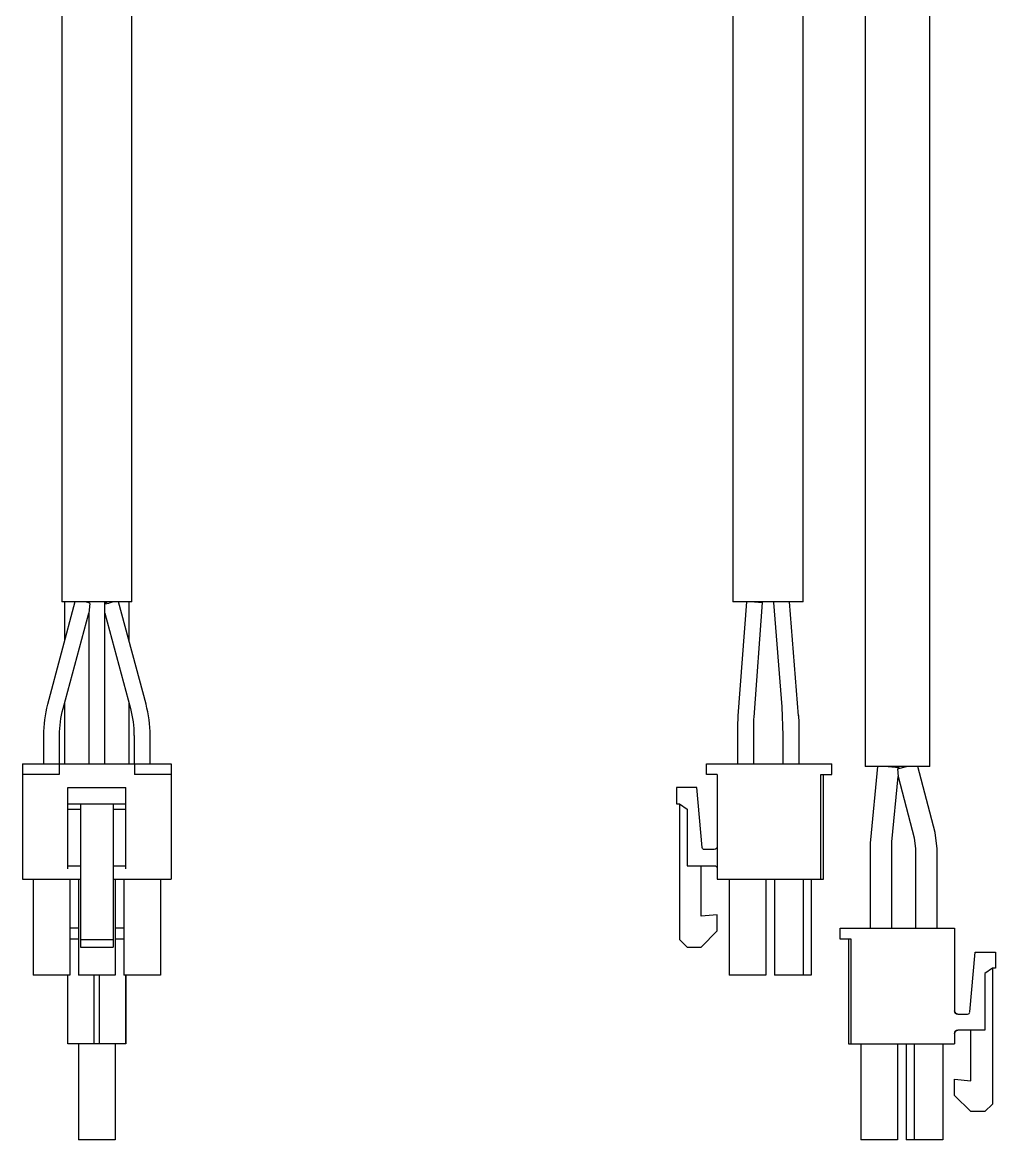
# Model space of a CAD drawing. Extents: x 0 to 883, y -8 to 482.
# Drawn here: x 475.8 to 566, y 99.4 to 203 of the extents above; entities that cross this region are included whole.
import ezdxf

# ---------------------------------------------------------------- set-up
doc = ezdxf.new("R2010")
doc.units = 0
doc.header["$LTSCALE"] = 0.5
doc.layers.add('MSM_CONTINUOUS', color=7, linetype='CONTINUOUS')

msp = doc.modelspace()

# ---------------------------------------------------------------- linework, layer by layer
at = {"layer": 'MSM_CONTINUOUS'}
for p, q in [((479.45, 249.28), (479.45, 149.28)), ((485.95, 149.28), (485.95, 249.28)), ((541.67, 236.28), (541.67, 149.28)), ((548.17, 149.28), (548.17, 236.28)), ((553.92, 229.03), (553.92, 134.03)), ((559.92, 134.03), (559.92, 229.03)), ((480.67, 149.28), (478.12, 139.79)), ((485.95, 149.28), (479.45, 149.28)), ((479.7, 149.28), (479.7, 145.65)), ((481.95, 149.28), (481.95, 149.19)), ((483.45, 134.28), (483.45, 149.28)), ((487.27, 139.8), (484.72, 149.28)), ((485.7, 145.65), (485.7, 149.28)), ((548.17, 149.28), (541.67, 149.28)), ((542.92, 149.28), (542.13, 138.71)), ((543.62, 138.6), (544.42, 149.23)), ((543.67, 149.28), (544.42, 149.23)), ((545.42, 149.22), (546.19, 139.55)), ((547.76, 138.74), (546.92, 149.28)), ((479.57, 139.41), (481.95, 148.25)), ((482.06, 149.15), (481.95, 148.25)), ((481.95, 148.25), (481.95, 134.28)), ((483.45, 148.25), (485.82, 139.41)), ((479.7, 139.86), (479.7, 134.28)), ((485.7, 134.28), (485.7, 139.86)), ((546.19, 139.55), (546.3, 136.91)), ((542.1, 137.91), (542.1, 134.28)), ((543.6, 134.28), (543.6, 137.91)), ((547.8, 134.28), (547.8, 137.89)), ((477.75, 136.92), (477.75, 134.28)), ((479.25, 134.28), (479.25, 136.92)), ((486.15, 136.91), (486.15, 134.28)), ((487.65, 134.28), (487.65, 136.91)), ((546.3, 136.91), (546.3, 134.28)), ((475.8, 134.28), (489.6, 134.28)), ((475.8, 134.28), (475.8, 123.58)), ((479.2, 134.28), (479.2, 133.28)), ((486.2, 134.28), (486.2, 133.28)), ((489.6, 134.28), (489.6, 123.58)), ((539.22, 134.28), (550.82, 134.28)), ((539.22, 133.28), (539.22, 134.28)), ((550.82, 133.28), (550.82, 134.28)), ((559.92, 134.03), (553.92, 134.03)), ((555.07, 134.03), (554.41, 127.23)), ((556.07, 134.03), (557.07, 133.94)), ((556.93, 133.81), (557.77, 134.03)), ((556.93, 133.81), (556.98, 133.09)), ((557.06, 133.85), (557.07, 133.94)), ((560.4, 127.91), (558.8, 134.03)), ((479.2, 133.28), (475.8, 133.28)), ((489.6, 133.28), (486.2, 133.28)), ((540.22, 133.28), (539.22, 133.28)), ((540.22, 133.28), (540.22, 123.58)), ((549.82, 133.28), (550.82, 133.28)), ((549.82, 123.58), (549.82, 133.28)), ((550.07, 123.58), (550.07, 133.28)), ((556.4, 127.03), (556.98, 133.09)), ((556.98, 133.09), (558.47, 127.4)), ((480, 132.08), (485.4, 132.08)), ((480, 124.53), (480, 132.08)), ((485.4, 124.53), (485.4, 132.08)), ((538.33, 132.08), (536.42, 132.08)), ((536.42, 132.08), (536.42, 130.58)), ((538.82, 126.52), (538.33, 132.08)), ((480, 130.58), (485.4, 130.58)), ((481.2, 130.58), (481.2, 117.28)), ((484.2, 130.58), (484.2, 117.28)), ((536.42, 130.58), (536.72, 130.58)), ((536.72, 130.58), (537.42, 130.08)), ((536.72, 130.58), (536.72, 117.98)), ((480, 130.08), (481.2, 130.08)), ((484.2, 130.08), (485.4, 130.08)), ((537.42, 130.08), (537.42, 124.83)), ((560.6, 126.39), (560.4, 127.91)), ((554.41, 127.23), (554.4, 126.94)), ((554.4, 126.94), (554.4, 119.03)), ((556.4, 126.94), (556.4, 127.03)), ((556.4, 119.03), (556.4, 126.94)), ((558.47, 127.4), (558.6, 126.39)), ((558.6, 126.39), (558.6, 119.03)), ((560.6, 119.03), (560.6, 126.39)), ((539.92, 126.33), (539.02, 126.33)), ((480, 124.83), (481.2, 124.83)), ((484.2, 124.83), (485.4, 124.83)), ((537.42, 124.83), (539.92, 124.83)), ((538.72, 120.15), (538.72, 124.83)), ((475.8, 123.58), (481.2, 123.58)), ((476.8, 123.58), (476.8, 114.68)), ((480.2, 123.58), (480.2, 114.68)), ((481, 123.58), (481, 114.68)), ((484.2, 123.58), (489.6, 123.58)), ((484.4, 123.58), (484.4, 114.68)), ((485.2, 123.58), (485.2, 114.68)), ((488.6, 123.58), (488.6, 114.68)), ((540.22, 123.58), (550.07, 123.58)), ((541.32, 123.58), (541.32, 114.68)), ((544.72, 123.58), (544.72, 114.68)), ((545.52, 123.58), (545.52, 114.68)), ((548.17, 123.58), (548.17, 114.68)), ((548.92, 123.58), (548.92, 114.68)), ((540.22, 120.28), (538.72, 120.15)), ((540.22, 118.78), (540.22, 120.28)), ((481, 119.03), (480.2, 119.03)), ((485.2, 119.03), (484.4, 119.03)), ((538.72, 117.28), (540.22, 118.78)), ((551.62, 118.03), (551.62, 119.03)), ((551.62, 119.03), (562.22, 119.03)), ((562.22, 119.03), (562.22, 111.38)), ((562.22, 119.03), (562.22, 111.38)), ((481, 118.03), (480.2, 118.03)), ((481.2, 117.98), (484.2, 117.98)), ((481.2, 117.28), (484.2, 117.28)), ((485.2, 118.03), (484.4, 118.03)), ((536.72, 117.98), (537.42, 117.28)), ((537.42, 117.28), (538.72, 117.28)), ((552.62, 118.03), (551.62, 118.03)), ((552.37, 118.03), (552.37, 108.33)), ((552.62, 108.33), (552.62, 118.03)), ((563.62, 111.27), (564.11, 116.83)), ((564.11, 116.83), (566.02, 116.83)), ((566.02, 116.83), (566.02, 115.33)), ((566.02, 116.83), (566.02, 115.33)), ((565.72, 115.33), (565.02, 114.83)), ((565.72, 115.33), (565.02, 114.83)), ((566.02, 115.33), (565.72, 115.33)), ((565.72, 115.33), (565.72, 102.73)), ((565.72, 115.33), (565.72, 102.73)), ((480.2, 114.68), (476.8, 114.68)), ((480, 108.33), (480, 114.68)), ((484.4, 114.68), (481, 114.68)), ((482.45, 108.33), (482.45, 114.68)), ((482.95, 108.33), (482.95, 114.68)), ((488.6, 114.68), (485.2, 114.68)), ((485.4, 114.68), (485.4, 111.38)), ((485.4, 111.27), (485.4, 114.68)), ((485.4, 114.68), (485.4, 109.58)), ((485.4, 108.33), (485.4, 114.68)), ((544.72, 114.68), (541.32, 114.68)), ((548.92, 114.68), (545.52, 114.68)), ((565.02, 114.83), (565.02, 109.58)), ((565.02, 114.83), (565.02, 109.58)), ((485.4, 111.38), (485.4, 111.08)), ((485.4, 111.08), (485.4, 111.27)), ((562.22, 111.38), (562.22, 111.38)), ((562.52, 111.08), (563.42, 111.08)), ((485.4, 109.58), (485.4, 109.28)), ((485.4, 109.28), (485.4, 108.33)), ((562.22, 109.28), (562.22, 109.29)), ((562.22, 109.28), (562.22, 108.33)), ((562.22, 109.28), (562.22, 108.33)), ((565.02, 109.58), (562.52, 109.58)), ((563.72, 104.9), (563.72, 109.58)), ((485.4, 108.33), (480, 108.33)), ((481, 108.33), (481, 99.43)), ((484.4, 108.33), (484.4, 99.43)), ((484.4, 108.33), (484.4, 99.43)), ((484.4, 108.33), (484.4, 99.43)), ((552.37, 108.33), (562.22, 108.33)), ((553.52, 108.33), (553.52, 99.43)), ((556.92, 108.33), (556.92, 99.43)), ((556.92, 108.33), (556.92, 99.43)), ((557.72, 108.33), (557.72, 99.43)), ((558.47, 108.33), (558.47, 99.43)), ((561.12, 108.33), (561.12, 99.43)), ((561.12, 108.33), (561.12, 99.43)), ((562.22, 103.53), (562.22, 105.03)), ((562.22, 105.03), (563.72, 104.9)), ((562.22, 105.03), (563.72, 104.9)), ((563.72, 102.03), (562.22, 103.53)), ((565.72, 102.73), (565.02, 102.03)), ((565.72, 102.73), (565.02, 102.03)), ((565.02, 102.03), (563.72, 102.03)), ((484.4, 99.43), (481, 99.43)), ((556.92, 99.43), (553.52, 99.43)), ((561.12, 99.43), (557.72, 99.43))]:
    msp.add_line(p, q, dxfattribs=at)
for centre, radius, start, end in [((480.16, 144.01), 5.48, 69.7187, 74.2478), ((485.4, 143.56), 5.96, 106.2075, 109.0928), ((481.73, 157.53), 8.6, 281.4901, 286.379), ((544.34, 149.22), 0.0821, 2.1421, 46.5055), ((545.5, 149.22), 0.0813, 129.986, 177.6635), ((488.86, 136.92), 11.11, 165, 180.006), ((476.49, 136.91), 11.15, 359.9911, 15.0006), ((552.85, 137.91), 10.75, 175.7108, 180), ((537.05, 137.89), 10.75, 0, 4.548), ((562.52, 111.38), 0.3, 180, 270), ((563.42, 111.28), 0.2, 270, 355), ((562.52, 109.28), 0.3, 90, 180)]:
    msp.add_arc(centre, radius, start, end, dxfattribs=at)
at = {"layer": 'MSM_CONTINUOUS', "extrusion": (0, 0, -1)}
for centre, radius, start, end in [((-488.85, 136.92), 9.61, 359.9909, 15.0002), ((-476.49, 136.91), 9.65, 165.0035, 180.008), ((-552.85, 137.91), 9.25, 0, 4.2892), ((-539.02, 126.53), 0.2, 270, 355), ((-539.92, 126.63), 0.3, 180, 270), ((-539.92, 124.53), 0.3, 90, 180), ((-562.52, 111.38), 0.3, 270, 0), ((-562.52, 111.38), 0.3, 270, 0), ((-562.52, 109.28), 0.3, 0, 90), ((-562.52, 109.28), 0.3, 0, 90)]:
    msp.add_arc(centre, radius, start, end, dxfattribs=at)

doc.saveas('drawing.dxf')
